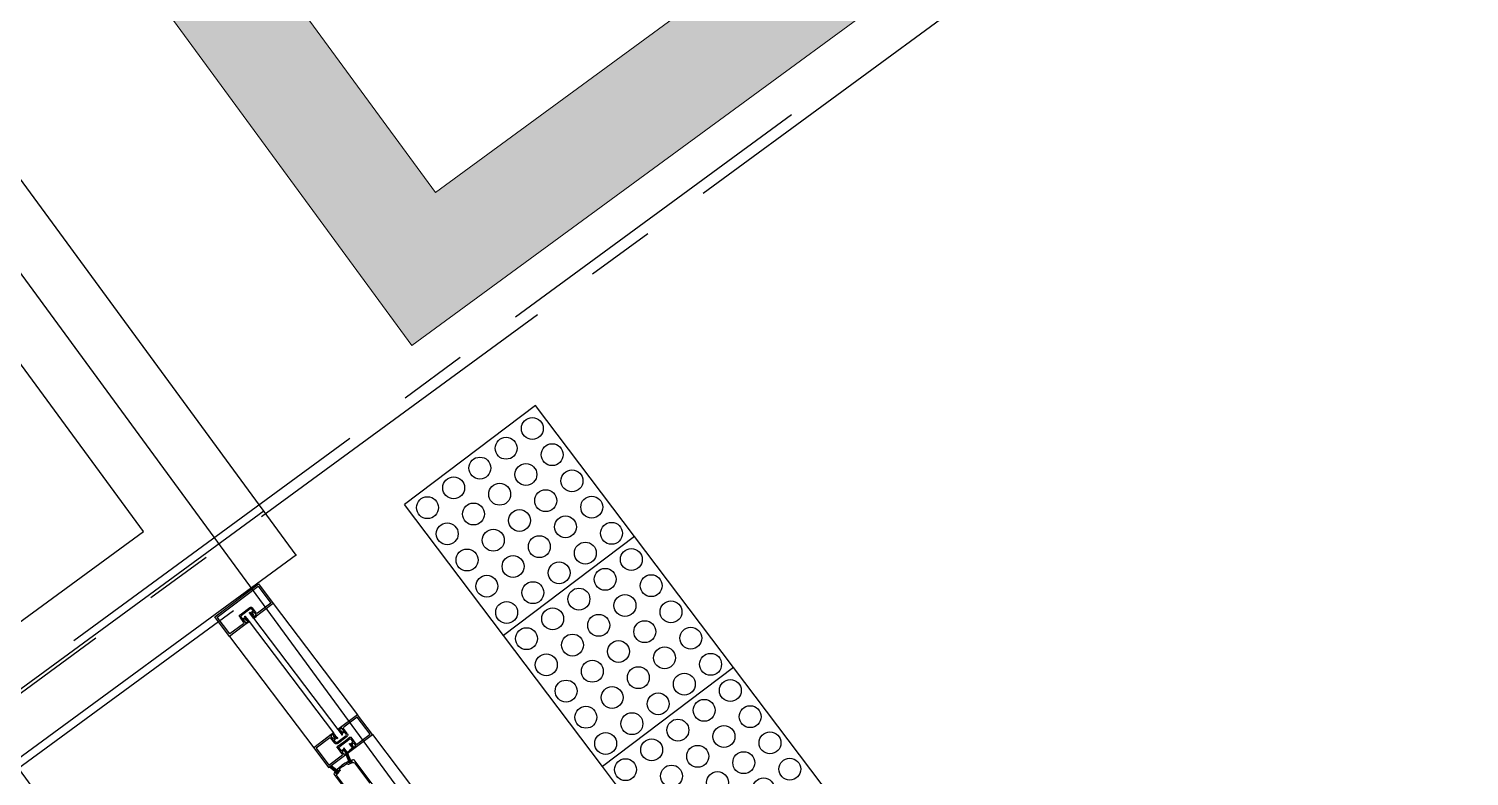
# Model space of a CAD drawing. Header units: millimetres. Extents: x 75184266 to 76346726, y -35077925 to -33679385.
# Drawn here: x 75335492 to 75338122, y -34611139 to -34609773 of the extents above; entities that cross this region are included whole.
import ezdxf

# ---------------------------------------------------------------- set-up
doc = ezdxf.new("R2010")
doc.units = ezdxf.units.MM
doc.header["$LTSCALE"] = 50
doc.header["$MEASUREMENT"] = 0
doc.linetypes.add('CENTER', pattern=[2, 1.25, -0.25, 0.25, -0.25])
for name, color, linetype in [('CEN', 1, 'CENTER'), ('XR-지하3층$0$5', 5, 'CONTINUOUS'), ('XR-지하3층$0$XR-지하3층$0$AA-DWXM-DOOR', 4, 'CONTINUOUS'), ('XR-지하3층$0$XR-지하3층$0$AA-XXXX-SYMB', 7, 'CONTINUOUS'), ('XR-지하3층$0$장애인', 11, 'CONTINUOUS')]:
    doc.layers.add(name, color=color, linetype=linetype)
doc.layers.add('건축', color=8, linetype='CONTINUOUS', plot=False)

# ---------------------------------------------------------------- blocks, each defined once
blk = doc.blocks.new('XR-지하3층$0$장애인 주차')
at = {"layer": 'XR-지하3층$0$장애인', "lineweight": 5, "true_color": 0xffffff}
blk.add_hatch(color=7, dxfattribs=at).paths.add_polyline_path([(2472, 3994.9), (2472, -1005.1), (3842, -1005.1), (3842, -805.1), (2672, -805.1), (2672, 3794.9), (5572, 3794.9), (5572, -805.1), (4402, -805.1), (4402, -1005.1), (5772, -1005.1), (5772, 3994.9)])
at = {"layer": 'XR-지하3층$0$5', "lineweight": 5}
for points in [[(3842, -1005.1), (2472, -1005.1), (2472, 3994.9), (5772, 3994.9), (5772, -1005.1), (4402, -1005.1)], [(3842, -805.1), (2672, -805.1), (2672, 3794.9), (5572, 3794.9), (5572, -805.1), (4402, -805.1)]]:
    blk.add_lwpolyline(points, dxfattribs=at)
blk = doc.blocks.new('XR-지하3층$0$XR-지하3층$0$점형블럭')
at = {"layer": 'XR-지하3층$0$XR-지하3층$0$AA-XXXX-SYMB', "color": 9, "ltscale": 5}
for p, q in [((300, 300), (0, 300)), ((0, 300), (0, 0)), ((300, 300), (300, 0)), ((300, 0), (0, 0))]:
    blk.add_line(p, q, dxfattribs=at)
at = {"layer": 'XR-지하3층$0$XR-지하3층$0$AA-XXXX-SYMB', "color": 9, "ltscale": 2}
for centre in [(30, 270), (90, 270), (150, 270), (210, 270), (270, 270), (30, 210), (90, 210), (150, 210), (210, 210), (270, 210), (30, 150), (90, 150), (150, 150), (210, 150), (270, 150), (30, 90), (90, 90), (150, 90), (210, 90), (270, 90), (30, 30), (90, 30), (150, 30), (210, 30), (270, 30)]:
    blk.add_circle(centre, 20, dxfattribs=at)
blk = doc.blocks.new('XR-지하3층$0$XR-지하3층$0$dsfdf')
at = {"layer": 'XR-지하3층$0$XR-지하3층$0$AA-DWXM-DOOR', "color": 8}
for p, q in [((415.1, -563.7), (2033.6, 628.2)), ((140.9, -697.3), (346.2, -546.1)), ((146.8, -705.3), (352.2, -554.1))]:
    blk.add_line(p, q, dxfattribs=at)
at = {"layer": 'XR-지하3층$0$XR-지하3층$0$AA-DWXM-DOOR'}
for p, q in [((369, -473.4), (415.7, -439)), ((375, -471.9), (412, -444.6)), ((319.6, -509.8), (355.8, -483.1)), ((323.9, -510.3), (355.1, -487.3)), ((355.1, -487.3), (373.6, -512.4)), ((355.8, -483.1), (415.1, -563.7)), ((372.5, -477.9), (356.6, -484.2)), ((372.6, -478.4), (356.8, -484.6)), ((373, -479), (357.3, -485.2)), ((373.3, -479.6), (357.7, -485.7)), ((373.6, -480.2), (358.1, -486.3)), ((373.9, -480.7), (358.4, -486.7)), ((374.2, -481.3), (358.9, -487.3)), ((370.3, -477.1), (370.7, -477.9)), ((376.1, -477.1), (370.3, -481.3)), ((371.3, -476.1), (370.4, -476.8)), ((370.6, -478.3), (370.5, -478.4)), ((371.6, -476.2), (374.7, -482.3)), ((372.5, -482.2), (371.9, -482.6)), ((373.4, -483.2), (373, -482.3)), ((374.6, -482.6), (373.7, -483.3)), ((374, -475.7), (377.5, -482.8)), ((380.4, -492.9), (375.4, -486.1)), ((377.2, -484.1), (375.5, -485.4)), ((380.4, -492.9), (385.4, -499.6)), ((387.8, -498.5), (386.1, -499.7)), ((394.9, -504), (389.1, -498.6)), ((395.6, -509.6), (442.3, -475.2)), ((398.8, -504.3), (435.9, -477)), ((114.2, -661), (319.6, -509.8)), ((343, -541.7), (319.6, -509.8)), ((346.2, -546.1), (319.6, -509.8)), ((342.4, -535.4), (323.9, -510.3)), ((369.1, -535.4), (360.3, -523.5)), ((360.5, -522.1), (373.6, -512.4)), ((369.6, -518.6), (363, -523.4)), ((363, -523.7), (370.7, -534.2)), ((373.3, -523.2), (369.9, -518.6)), ((371, -517.8), (373.2, -520.7)), ((376.2, -513.7), (371.1, -517.5)), ((372.1, -524.8), (372.6, -523.1)), ((380, -519.5), (372.4, -525)), ((372.7, -522.9), (372.7, -522.7)), ((372.7, -522.7), (372.8, -522.7)), ((373, -522.9), (373.4, -523.1)), ((377.2, -519.4), (373.3, -523.2)), ((377.6, -520), (373.4, -523.1)), ((374.3, -519.9), (376.7, -518.7)), ((377.4, -515.1), (376.5, -513.8)), ((376.9, -518.7), (377.2, -519.1)), ((377.9, -517.8), (377, -518.5)), ((377, -518.8), (377.6, -519.7)), ((378.8, -514.4), (377.7, -515.1)), ((378.6, -514.5), (377.7, -515.1)), ((377.7, -515.4), (379.7, -518.2)), ((378.2, -517.9), (378.9, -518.8)), ((378.8, -514.4), (392.1, -532.4)), ((379.7, -518.5), (379.2, -518.8)), ((389.6, -502.2), (379.3, -515.1)), ((390.1, -502.7), (379.7, -515.7)), ((390.5, -503.1), (380.1, -516.1)), ((391, -503.6), (380.5, -516.7)), ((380.7, -519.6), (384.2, -524.3)), ((391.5, -504.1), (380.9, -517.2)), ((391.9, -504.6), (381.3, -517.8)), ((392.3, -504.9), (381.6, -518.2)), ((387.7, -529), (384.2, -524.3)), ((388.5, -501.5), (387.6, -502.1)), ((387.6, -502.5), (388.3, -503.1)), ((388.2, -503.6), (387.7, -504)), ((394.2, -501.7), (388.5, -505.9)), ((393.7, -506.2), (388.8, -501.5)), ((391.5, -506.5), (391.3, -506.6)), ((391.5, -506.5), (391.3, -506.6)), ((392.5, -507.2), (391.8, -506.5)), ((393.7, -506.5), (392.8, -507.2)), ((377.9, -547.3), (369.1, -535.4)), ((370.7, -534.2), (378.5, -544.7)), ((378.8, -544.8), (385.3, -539.9)), ((392.4, -537.9), (379.3, -547.6)), ((387.6, -529.7), (380, -535.3)), ((380.1, -535.7), (382, -535.7)), ((382, -535.1), (386.8, -532.5)), ((385.4, -539.7), (382, -535.1)), ((382.1, -535.8), (382.3, -535.8)), ((386.4, -531.9), (382.2, -535)), ((382.3, -535.4), (382.2, -535)), ((382.3, -535.8), (382.3, -535.6)), ((384.4, -535.9), (386.5, -538.8)), ((387.3, -533.1), (385.5, -535.1)), ((387.3, -532.8), (386.7, -531.9)), ((386.8, -538.8), (391.9, -535.1)), ((387.1, -532.5), (387.4, -532.9)), ((388.5, -532.2), (387.6, -532.9)), ((388.4, -530.4), (387.9, -530.7)), ((388.6, -531.9), (387.9, -531)), ((388.7, -530.4), (390.7, -533.2)), ((392.1, -532.4), (391, -533.2)), ((391, -533.2), (391.9, -532.5)), ((391.9, -534.8), (391, -533.5)), ((392.4, -537.9), (410.9, -563)), ((378.8, -590.3), (352.2, -554.2)), ((378.8, -590.3), (355.5, -558.6)), ((379.6, -586), (361.3, -561.1)), ((415.1, -563.7), (378.8, -590.3)), ((410.9, -563), (379.6, -586)), ((173.5, -741.5), (378.8, -590.3))]:
    blk.add_line(p, q, dxfattribs=at)
at = {"layer": 'XR-지하3층$0$XR-지하3층$0$AA-DWXM-DOOR', "color": 4, "linetype": 'Continuous', "extrusion": (8.08767e-06, 1.2987e-05, 1)}
for p, q in [((343, -541.7, 0), (344.3, -540.7, 0)), ((343, -541.7, 0), (346.2, -546.1, 0)), ((343, -541.7, 0), (346.2, -546, 0)), ((349.6, -534.8, 0), (343.3, -539.4, 0)), ((344.3, -540.7, 0), (343.3, -539.4, 0)), ((344.2, -540.8, 0), (346.6, -544.1, 0)), ((354.3, -528.6, 0), (344.6, -535.7, 0)), ((351.2, -542.4, 0), (346.2, -546.1, 0)), ((346.4, -542.2, 0), (347.6, -541.3, 0)), ((347.4, -543.5, 0), (346.4, -542.2, 0)), ((346.6, -544.1, 0), (347.4, -543.5, 0)), ((347.6, -541.3, 0), (348.5, -542.6, 0)), ((348.5, -542.6, 0), (353.1, -539.3, 0)), ((351.5, -537.4, 0), (348.9, -539.9, 0)), ((349.6, -534.8, 0), (351.5, -537.4, 0)), ((354.1, -538.5, 0), (349.7, -540.9, 0)), ((355, -530.8, 0), (350.8, -534, 0)), ((350.8, -534, 0), (354.1, -538.5, 0)), ((351.2, -542, 0), (351.2, -542.4, 0)), ((351.2, -542, 0), (351.6, -542.1, 0)), ((352.4, -541.5, 0), (351.6, -542.1, 0)), ((352.2, -554.1), (362.1, -546.8, 0)), ((352.5, -541.1, 0), (352.4, -541.5, 0)), ((352.5, -541.1, 0), (352.8, -541.2, 0)), ((353.7, -540.6, 0), (352.8, -541.2, 0)), ((353, -538.4, 0), (355.9, -538, 0)), ((353.1, -539.3, 0), (353, -538.4, 0)), ((353.7, -540.2, 0), (353.7, -540.6, 0)), ((353.7, -540.2, 0), (354.1, -540.3, 0)), ((354.3, -540.1, 0), (354.1, -540.3, 0)), ((354.3, -540.1, 0), (356.2, -538.7, 0)), ((356.1, -552.9, 0), (360.7, -549.6, 0)), ((357.3, -531.2, 0), (369.7, -548.1, 0)), ((361.8, -548.9, 0), (358.1, -552.5, 0)), ((358.7, -529.3, 0), (371.9, -547.2, 0)), ((362.1, -551.7, 0), (358.9, -553.5, 0)), ((360.7, -549.6, 0), (361.5, -550, 0)), ((361.5, -550, 0), (362.7, -547.2, 0)), ((371.3, -551.7, 0), (361.6, -558.8, 0)), ((365.1, -553.5, 0), (361.8, -548.9, 0)), ((364, -554.3, 0), (362.1, -551.7, 0)), ((369.4, -550.3, 0), (365.1, -553.5, 0)), ((355.5, -558.6, 0), (352.2, -554.1)), ((352.2, -554.2, 0), (355.5, -558.6, 0)), ((354.2, -554.4, 0), (355, -553.8, 0)), ((356.6, -557.8, 0), (354.2, -554.4, 0)), ((355, -553.8, 0), (355.9, -555.1, 0)), ((356.8, -557.7, 0), (355.5, -558.6, 0)), ((355.9, -555.1, 0), (357.1, -554.2, 0)), ((357.1, -554.2, 0), (356.1, -552.9, 0)), ((356.8, -557.7, 0), (357.7, -558.9, 0)), ((364, -554.3, 0), (357.7, -558.9, 0))]:
    blk.add_line(p, q, dxfattribs=at)
at = {"layer": 'XR-지하3층$0$XR-지하3층$0$AA-DWXM-DOOR', "color": 4, "linetype": 'Continuous', "extrusion": (-1.4802e-05, -3.8694e-06, 1)}
for p, q in [((121.2, -704.2, 0), (134.4, -722.2, 0)), ((121.9, -699.8, 0), (131.5, -692.6, 0)), ((123.4, -703.4, 0), (135.9, -720.3, 0)), ((123.8, -701.1, 0), (128, -698, 0)), ((128, -698, 0), (131.3, -702.5, 0)), ((129.2, -697.2, 0), (135.5, -692.5, 0)), ((129.2, -697.2, 0), (131.1, -699.8, 0)), ((131.6, -701.4, 0), (130.4, -704.1, 0)), ((132.9, -703.2, 0), (130.9, -704.6, 0)), ((131.1, -699.8, 0), (134.3, -698, 0)), ((131.3, -702.5, 0), (135, -699, 0)), ((132.4, -701.8, 0), (131.6, -701.4, 0)), ((136.9, -698.4, 0), (132.4, -701.8, 0)), ((132.9, -703.2, 0), (133.1, -703, 0)), ((133.1, -702.7, 0), (133.5, -702.7, 0)), ((133.1, -702.7, 0), (133.1, -703, 0)), ((133.5, -702.7, 0), (134.3, -702.1, 0)), ((134.3, -701.8, 0), (134.3, -702.1, 0)), ((134.3, -701.8, 0), (134.7, -701.8, 0)), ((134.7, -701.8, 0), (135.5, -701.2, 0)), ((136.4, -693.8, 0), (135.5, -692.5, 0)), ((135.6, -700.9, 0), (135.5, -701.2, 0)), ((135.6, -700.9, 0), (135.9, -700.9, 0)), ((135.9, -700.9, 0), (140.9, -697.3, 0)), ((137.1, -696.3, 0), (136, -697.1, 0)), ((136, -697.1, 0), (136.9, -698.4, 0)), ((137.7, -692.9, 0), (136.4, -693.8, 0)), ((136.5, -693.7, 0), (138.9, -697, 0)), ((146.8, -705.3), (136.9, -712.6, 0)), ((138.1, -697.6, 0), (137.1, -696.3, 0)), ((137.7, -692.9, 0), (140.9, -697.3, 0)), ((137.7, -692.9, 0), (140.8, -697.2, 0)), ((138.9, -697, 0), (138.1, -697.6, 0)), ((144.6, -708.7, 0), (140, -712.1, 0)), ((145.5, -710, 0), (144.6, -708.7, 0)), ((146.6, -709.2, 0), (145.5, -710, 0)), ((146.5, -707.3, 0), (145.7, -707.9, 0)), ((145.7, -707.9, 0), (146.6, -709.2, 0)), ((149, -710.7, 0), (146.5, -707.3, 0)), ((150.1, -709.8, 0), (146.8, -705.3)), ((146.9, -705.4, 0), (150.1, -709.8, 0)), ((148.9, -710.8, 0), (150.1, -709.8, 0)), ((140.1, -713, 0), (137.2, -713.3, 0)), ((138.1, -720.6, 0), (142.4, -717.5, 0)), ((138.9, -722.8, 0), (148.6, -715.7, 0)), ((139, -713, 0), (143.5, -710.5, 0)), ((142.4, -717.5, 0), (139, -713, 0)), ((140, -712.1, 0), (140.1, -713, 0)), ((141.6, -714.1, 0), (144.2, -711.6, 0)), ((143.5, -716.7, 0), (141.6, -714.1, 0)), ((143.5, -716.7, 0), (149.8, -712, 0)), ((148.9, -710.8, 0), (149.8, -712, 0))]:
    blk.add_line(p, q, dxfattribs=at)
at = {"layer": 'XR-지하3층$0$XR-지하3층$0$AA-DWXM-DOOR'}
for points in [[(140.9, -697.3), (114.2, -661), (78, -687.7), (137.3, -768.2), (173.5, -741.5), (146.9, -705.4)], [(131.9, -690.4), (113.5, -665.5), (82.5, -688.4), (138, -763.8), (169, -740.9), (150.8, -716.1)]]:
    blk.add_lwpolyline(points, dxfattribs=at)
for centre, radius, start, end in [((361.1, -522.9), 1.02, 126.3686, 216.3686), ((363.2, -523.6), 0.204, 126.3686, 216.3686), ((369.7, -518.7), 0.204, 36.3686, 126.3686), ((371.2, -517.7), 0.204, 126.3686, 216.3686), ((372.3, -524.9), 0.204, 164.9818, 306.3686), ((372.9, -523.1), 0.306, 61.3686, 164.9818), ((373.6, -520.4), 0.51, 216.3686, 6.3686), ((374.6, -520.3), 0.51, 126.3686, 186.3686), ((374.6, -520.3), 0.51, 126.3686, 186.3686), ((376.3, -513.9), 0.204, 36.3686, 126.3686), ((376.8, -518.9), 0.204, 36.3686, 116.3686), ((377.1, -518.7), 0.204, 126.3686, 216.3686), ((377, -519.2), 0.204, 314.1338, 36.3686), ((377.6, -515), 0.204, 216.3686, 306.3686), ((377.8, -515.3), 0.204, 126.3686, 216.3686), ((377.5, -519.8), 0.204, 306.3686, 36.3686), ((378, -518), 0.204, 36.3686, 126.3686), ((378.5, -514.3), 0.204, 306.3686, 36.3686), ((379, -518.7), 0.204, 216.3686, 306.3686), ((379.5, -518.3), 0.204, 306.3686, 36.3686), ((380.3, -519.9), 0.51, 36.3686, 126.3686), ((378.7, -546.7), 1.02, 216.3686, 306.3686), ((378.6, -544.6), 0.204, 216.3686, 306.3686), ((380.1, -535.5), 0.204, 126.3686, 267.7553), ((382, -535.4), 0.306, 267.7553, 11.3686), ((384.8, -535.6), 0.51, 66.3686, 216.3686), ((385.2, -534.7), 0.51, 246.3686, 306.3686), ((385.2, -534.7), 0.51, 246.3686, 306.3686), ((385.2, -539.8), 0.204, 306.3686, 36.3686), ((386.5, -532.1), 0.204, 36.3686, 126.3686), ((386.7, -538.7), 0.204, 216.3686, 306.3686), ((386.9, -532.6), 0.204, 36.3686, 118.6034), ((387.5, -532.7), 0.204, 216.3686, 306.3686), ((387.2, -533), 0.204, 316.3686, 36.3686), ((387.3, -529.3), 0.51, 306.3686, 36.3686), ((388.1, -530.9), 0.204, 126.3686, 216.3686), ((388.5, -530.5), 0.204, 36.3686, 126.3686), ((388.4, -532), 0.204, 306.3686, 36.3686), ((390.9, -533), 0.204, 216.3686, 306.3686), ((391.1, -533.4), 0.204, 126.3686, 216.3686), ((392, -532.7), 0.204, 36.3686, 126.3686), ((391.8, -534.9), 0.204, 306.3686, 36.3686)]:
    blk.add_arc(centre, radius, start, end, dxfattribs=at)
at = {"layer": 'XR-지하3층$0$XR-지하3층$0$AA-DWXM-DOOR', "color": 4, "linetype": 'Continuous', "extrusion": (8.08767e-06, 1.2987e-05, 1)}
for centre, radius, start, end in [((343.7, -534.5, 0), 1.59, 216.3686, 306.3686), ((349.4, -540.4, 0), 0.641, 133.8686, 298.8686), ((356.2, -531.2, 0), 3.21, 36.3686, 126.3686), ((356, -532.1, 0), 1.59, 36.3686, 126.3686), ((356, -538.4, 0), 0.385, 306.3686, 96.4212), ((362.3, -547.1, 0), 0.385, 336.316, 126.3686), ((368.4, -549.1, 0), 1.59, 306.3686, 36.3686), ((369.4, -549.1, 0), 3.21, 306.3686, 36.3686), ((358.6, -552.9, 0), 0.641, 133.8686, 298.8686), ((362.6, -560.1, 0), 1.59, 126.3686, 216.3686)]:
    blk.add_arc(centre, radius, start, end, dxfattribs=at)
at = {"layer": 'XR-지하3층$0$XR-지하3층$0$AA-DWXM-DOOR', "color": 4, "linetype": 'Continuous', "extrusion": (-1.4802e-05, -3.8694e-06, 1)}
for centre, radius, start, end in [((123.8, -702.3, 0), 3.21, 126.3686, 216.3686), ((124.7, -702.4, 0), 1.59, 126.3686, 216.3686), ((130.7, -704.3, 0), 0.385, 156.316, 306.3686), ((130.6, -691.4, 0), 1.59, 306.3686, 36.3686), ((134.6, -698.6, 0), 0.641, 313.8686, 118.8686), ((137, -720.3, 0), 3.21, 216.3686, 306.3686), ((137.2, -719.4, 0), 1.59, 216.3686, 306.3686), ((137.1, -713, 0), 0.385, 126.3686, 276.4212), ((143.8, -711.1, 0), 0.641, 313.8686, 118.8686), ((149.5, -717, 0), 1.59, 36.3686, 126.3686)]:
    blk.add_arc(centre, radius, start, end, dxfattribs=at)
at = {"layer": 'XR-지하3층$0$XR-지하3층$0$AA-DWXM-DOOR'}
for centre, major_axis, start_param, end_param in [((376.8, -474.4), (2.16, 2.16), 1.42015, 2.816413), ((369.6, -474.2), (0.721, 0.721), 1.42015, 2.634222), ((431.4, -456.6), (61.7, 21.3), 3.086518, 3.144322), ((370.2, -477.9), (-0.361, 0.361), 1.12123, 2.990946), ((370.5, -477), (0.144, 0.144), 1.42015, 2.816413), ((370.5, -478), (0.216, 0.216), 4.561742, 5.958006), ((371.4, -476.3), (0.144, 0.144), 5.958006, 7.703335), ((372.2, -483), (-0.361, 0.361), -0.150647, 1.205916), ((431.4, -456.6), (-32, 56.9), 1.478542, 1.677149), ((372.7, -482.5), (0.216, 0.216), 5.958006, 7.703335), ((373.6, -483.1), (0.144, 0.144), 2.816413, 4.561742), ((374.5, -482.4), (0.144, 0.144), 4.561742, 5.958006), ((375.8, -485.8), (0.361, 0.361), 1.42015, 2.990946), ((376.6, -483.3), (-0.721, 0.721), 2.990946, 4.38721), ((430.2, -455), (-46.2, 46.2), 1.435775, 1.634383), ((385.8, -499.3), (-0.361, 0.361), 1.42015, 2.990946), ((388.4, -499.3), (0.721, 0.721), 0.023886, 1.42015), ((387.4, -503.6), (0.361, 0.361), 3.20518, 4.561742), ((387.7, -502.3), (-0.144, 0.144), -0.150646, 1.594683), ((388, -503.3), (-0.216, 0.216), 2.990946, 4.736275), ((388.6, -501.6), (0.144, 0.144), 0.023886, 1.42015), ((391.6, -507), (-0.361, 0.361), -0.150647, 1.71907), ((430.2, -455), (-46.2, 46.2), 1.71907, 1.776874), ((391.6, -506.8), (0.216, 0.216), 0.023886, 1.42015), ((392.7, -507), (0.144, 0.144), 3.165479, 4.561742), ((393.6, -506.4), (-0.144, 0.144), 2.990946, 4.736275), ((395, -508.7), (0.721, 0.721), 3.34767, 4.561742), ((397, -501.8), (-2.16, 2.16), 1.594683, 2.990946)]:
    blk.add_ellipse(centre, major_axis=major_axis, ratio=1, start_param=start_param, end_param=end_param, dxfattribs=at)
at = {"layer": 'XR-지하3층$0$XR-지하3층$0$AA-XXXX-SYMB', "extrusion": (0, 0, -1), "zscale": -1, "rotation": 143.631410486732}
for p in [(-834.5, -627.3), (-593, -805.2), (-351.4, -983.1)]:
    blk.add_blockref('XR-지하3층$0$XR-지하3층$0$점형블럭', p, dxfattribs=at)

msp = doc.modelspace()

# ---------------------------------------------------------------- hatches: boundary and pattern name
at = {"layer": '건축', "ltscale": 100}
h = msp.add_hatch(dxfattribs=at)
h.set_pattern_fill('NET', color=256, scale=5000, angle=36.2507)
h.set_pattern_definition([(36.2506746, (-7667789.64, -52797022.9), (-369.574465, 504.023526), []), (126.2506746, (-7667789.64, -52797022.9), (-504.023526, -369.574465), [])])
h.paths.add_polyline_path([(75338533.2, -34615188.6), (75336936.7, -34613011.1), (75337267.3, -34612768.7), (75335858.1, -34610826), (75334709.4, -34611655.9), (75334818.7, -34611805), (75333846.6, -34612517.7), (75337793.7, -34617900.6), (75341317.9, -34615316.9), (75341989, -34616232.2), (75342892.3, -34615570), (75342424.8, -34614932.4), (75342498.9, -34614451.1), (75343761.6, -34613525.3), (75342815.5, -34612235), (75338863.8, -34615132.2), (75338952.5, -34615253.1), (75338710.5, -34615430.5)])

# ---------------------------------------------------------------- linework, layer by layer
at = {"layer": 'CEN', "ltscale": 10}
for p, q in [((75338033.7, -34609113.1), (75330261.4, -34614811.4)), ((75336884.8, -34609930.7), (75324824.9, -34618772.3))]:
    msp.add_line(p, q, dxfattribs=at)
at = {"layer": '건축', "ltscale": 20}
for p, q in [((75337501.6, -34612981.9, 0), (75329488.6, -34602048.9, 0)), ((75335921.8, -34610654.1), (75325972.7, -34617948.2, 0))]:
    msp.add_line(p, q, dxfattribs=at)
at = {"layer": '건축', "ltscale": 0.5}
for p, q in [((75335980.2, -34610735.2, 0), (75329626, -34602065.4)), ((75335980.9, -34610734.7), (75334715.3, -34611662.6, 0))]:
    msp.add_line(p, q, dxfattribs=at)
at = {"layer": '건축', "ltscale": 0.5, "elevation": 0}
msp.add_lwpolyline([(75334597, -34611501.3), (75335701.3, -34610691.7), (75329497.3, -34602226.8)], dxfattribs=at)

# ---------------------------------------------------------------- block references
at = {"layer": '건축', "xscale": -1}
for name, p, rotation in [('XR-지하3층$0$장애인 주차', (75336000.8, -34603334.6), 126.2469345521213), ('XR-지하3층$0$XR-지하3층$0$dsfdf', (75335560.8, -34611484.4), 163.4303874468182)]:
    msp.add_blockref(name, p, dxfattribs=dict(at, rotation=rotation))

doc.saveas('drawing.dxf')
